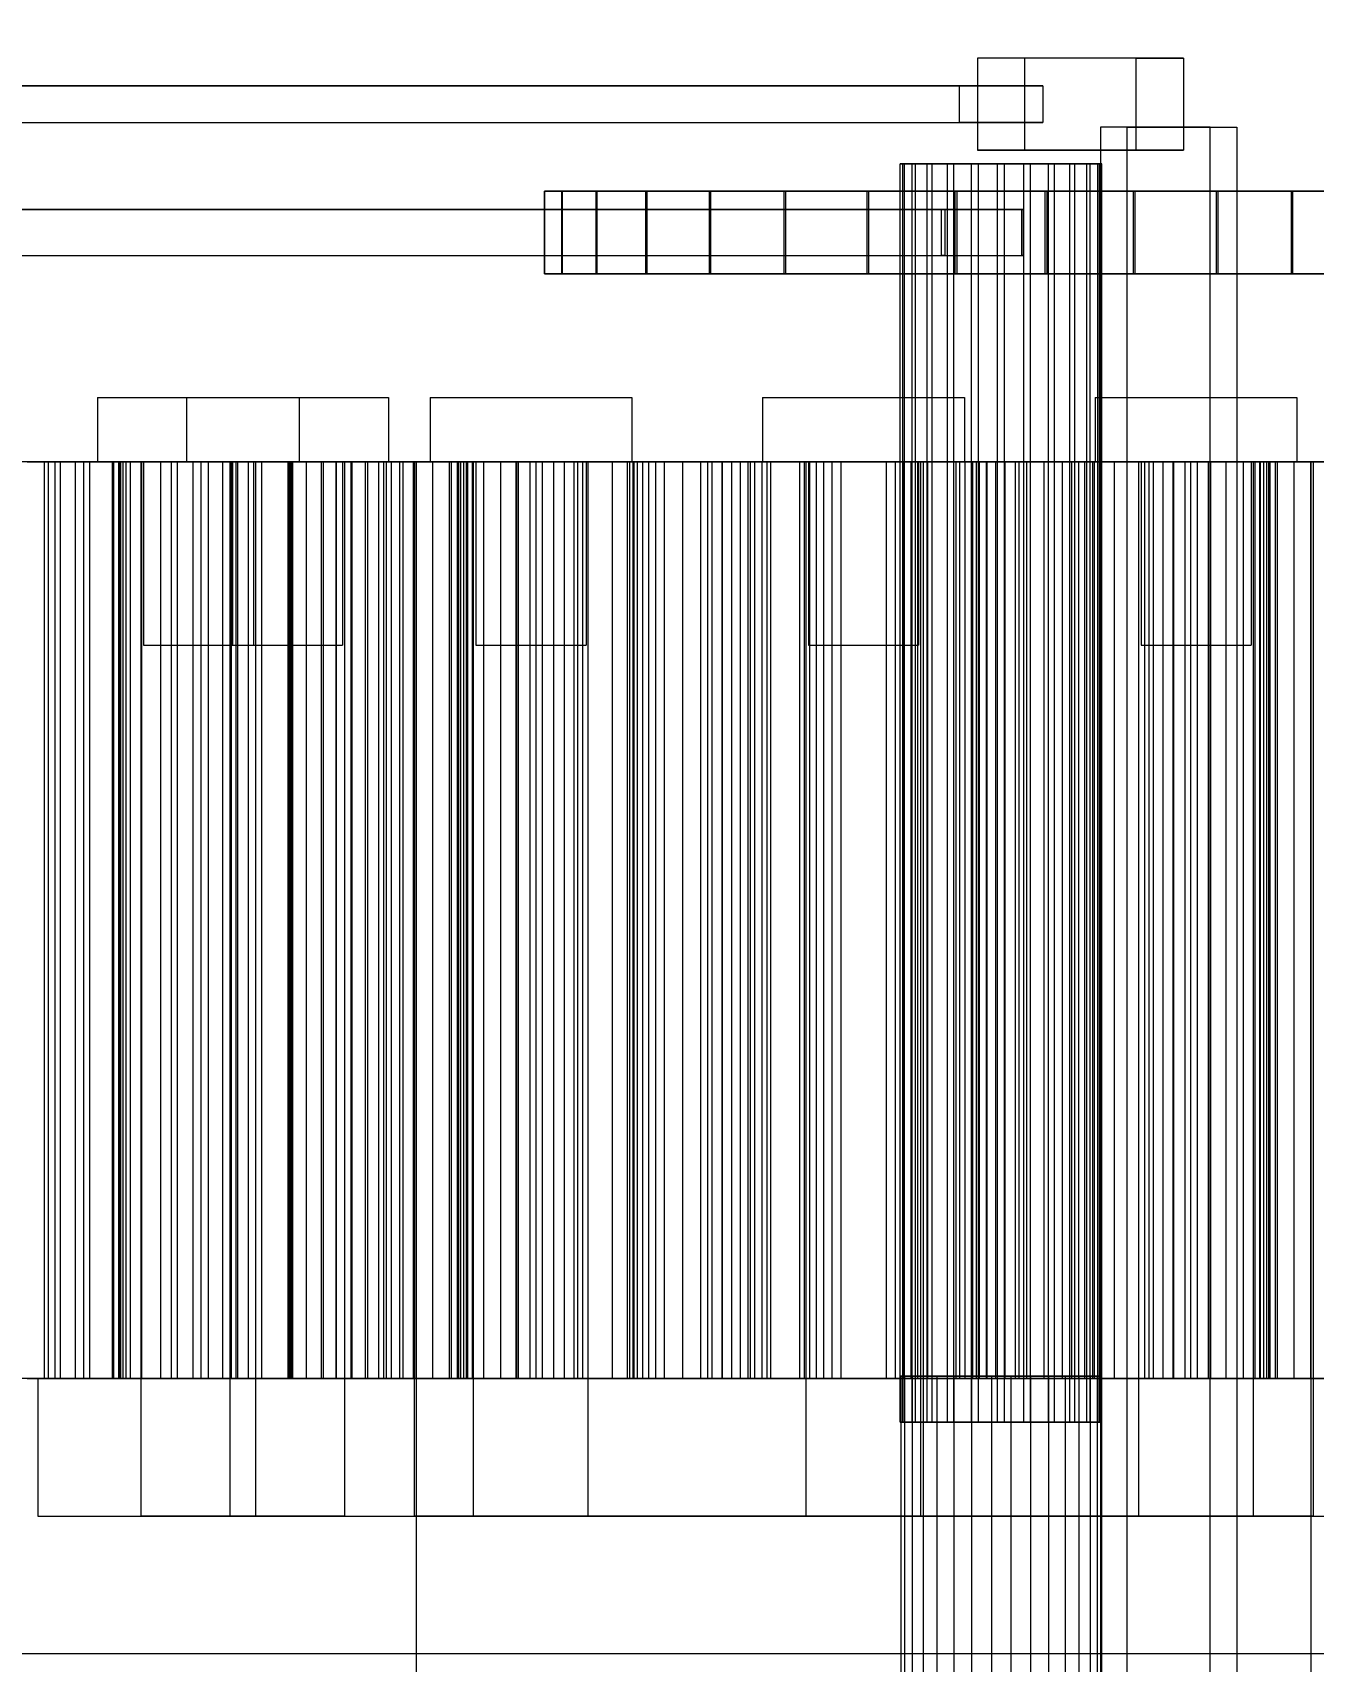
# Model space of a CAD drawing. Header units: millimetres. Extents: x -2500 to 58855, y -53268 to 6837.
# Drawn here: x 25147 to 25426.3, y -17511.7 to -17156.4 of the extents above; entities that cross this region are included whole.
import ezdxf

# ---------------------------------------------------------------- set-up
doc = ezdxf.new("R2010")
doc.units = ezdxf.units.MM
for name, color, linetype, lineweight in [('COTAS_P', 1, 'Continuous', 0), ('superior_briquetadora', 7, 'Continuous', 0), ('superior_C02', 7, 'Continuous', 0)]:
    doc.layers.add(name, color=color, linetype=linetype, lineweight=lineweight)
doc.dimstyles.new('R19_100', dxfattribs={"dimtxt": 250, "dimasz": 150, "dimexe": 150, "dimexo": 80, "dimgap": 100, "dimtad": 1, "dimtih": 1, "dimtoh": 1, "dimdsep": 46, "dimcen": 0.09, "dimadec": 0, "dimazin": 0, "dimtfac": 1, "dimtdec": 4, "dimtofl": 0, "dimtmove": 0, "dimatfit": 3, "dimfxl": 1, "dimtolj": 1, "dimtzin": 0, "dimarcsym": 0})

# ---------------------------------------------------------------- blocks, each defined once
blk = doc.blocks.new('*D25')
at = {"layer": 'COTAS_P', "color": 0, "lineweight": -2, "transparency": 16777216}
for p, q in [((25128.19, -17920), (25128.19, -16950)), ((27628.19, -17920), (27628.19, -16950)), ((25278.19, -17100), (27478.19, -17100))]:
    blk.add_line(p, q, dxfattribs=at)
at = {"layer": 'COTAS_P', "color": 0, "transparency": 16777216}
for points in [[(25278.19, -17075), (25278.19, -17125), (25128.19, -17100)], [(27478.19, -17075), (27478.19, -17125), (27628.19, -17100)]]:
    blk.add_solid(points, dxfattribs=at)
at = {"layer": 'Defpoints', "color": 0, "transparency": 16777216}
for p in [(27628.19, -17100), (25128.19, -18000), (27628.19, -18000)]:
    blk.add_point(p, dxfattribs=at)

msp = doc.modelspace()

# ---------------------------------------------------------------- linework, layer by layer
at = {"layer": 'superior_briquetadora'}
for p, q in [((25161.187, -17236), (25163.365, -17236)), ((25161.187, -17236), (25161.187, -17250)), ((25163.365, -17236), (25169.47, -17236)), ((25169.47, -17236), (25178.291, -17236)), ((25178.291, -17236), (25188.082, -17236)), ((25180.613, -17236), (25182.792, -17236)), ((25180.613, -17236), (25180.613, -17250)), ((25182.792, -17236), (25188.896, -17236)), ((25188.082, -17236), (25196.903, -17236)), ((25188.896, -17236), (25197.717, -17236)), ((25196.903, -17236), (25203.008, -17236)), ((25197.717, -17236), (25207.508, -17236)), ((25203.008, -17236), (25205.187, -17236)), ((25205.187, -17236), (25205.187, -17250)), ((25207.508, -17236), (25216.33, -17236)), ((25216.33, -17236), (25222.434, -17236)), ((25222.434, -17236), (25224.613, -17236)), ((25224.613, -17236), (25224.613, -17250)), ((25233.687, -17236), (25235.865, -17236)), ((25233.687, -17236), (25233.687, -17250)), ((25235.865, -17236), (25241.97, -17236)), ((25241.97, -17236), (25250.791, -17236)), ((25250.791, -17236), (25260.582, -17236)), ((25260.582, -17236), (25269.403, -17236)), ((25269.403, -17236), (25275.508, -17236)), ((25275.508, -17236), (25277.687, -17236)), ((25277.687, -17236), (25277.687, -17250)), ((25306.187, -17236), (25308.365, -17236)), ((25306.187, -17236), (25306.187, -17250)), ((25308.365, -17236), (25314.47, -17236)), ((25314.47, -17236), (25323.291, -17236)), ((25323.291, -17236), (25333.082, -17236)), ((25333.082, -17236), (25341.903, -17236)), ((25341.903, -17236), (25348.008, -17236)), ((25348.008, -17236), (25350.187, -17236)), ((25350.187, -17236), (25350.187, -17250)), ((25378.687, -17236), (25380.865, -17236)), ((25378.687, -17236), (25378.687, -17250)), ((25380.865, -17236), (25386.97, -17236)), ((25386.97, -17236), (25395.791, -17236)), ((25395.791, -17236), (25405.582, -17236)), ((25405.582, -17236), (25414.403, -17236)), ((25414.403, -17236), (25420.508, -17236)), ((25420.508, -17236), (25422.687, -17236)), ((25422.687, -17236), (25422.687, -17250)), ((25150.525, -17250), (25136.569, -17250)), ((25145.83, -17250), (25151.968, -17250)), ((25145.884, -17250), (25149.543, -17250)), ((25149.543, -17250), (25149.543, -17450)), ((25149.543, -17250), (25153.03, -17250)), ((25164.738, -17250), (25150.525, -17250)), ((25150.525, -17450), (25150.525, -17250)), ((25151.968, -17250), (25158.187, -17250)), ((25151.968, -17450), (25151.968, -17250)), ((25153.03, -17250), (25153.03, -17450)), ((25153.03, -17250), (25156.326, -17250)), ((25156.326, -17250), (25156.326, -17450)), ((25156.326, -17250), (25159.407, -17250)), ((25158.187, -17250), (25164.482, -17250)), ((25158.187, -17450), (25158.187, -17250)), ((25159.407, -17250), (25159.407, -17450)), ((25159.407, -17250), (25168.31, -17250)), ((25161.187, -17250), (25163.365, -17250)), ((25163.365, -17250), (25169.47, -17250)), ((25164.482, -17250), (25170.85, -17250)), ((25164.482, -17450), (25164.482, -17250)), ((25178.659, -17250), (25164.738, -17250)), ((25164.738, -17450), (25164.738, -17250)), ((25165.763, -17250), (25165.763, -17450)), ((25165.902, -17250), (25165.763, -17250)), ((25165.763, -17250), (25165.786, -17250)), ((25165.786, -17250), (25165.786, -17450)), ((25165.786, -17250), (25174.896, -17250)), ((25165.902, -17250), (25165.902, -17450)), ((25166.213, -17250), (25165.902, -17250)), ((25166.213, -17250), (25166.213, -17450)), ((25166.706, -17250), (25166.213, -17250)), ((25166.706, -17250), (25166.706, -17450)), ((25167.397, -17250), (25166.706, -17250)), ((25167.397, -17250), (25167.397, -17450)), ((25168.31, -17250), (25167.397, -17250)), ((25168.31, -17250), (25168.31, -17450)), ((25169.47, -17250), (25178.291, -17250)), ((25170.687, -17480), (25170.687, -17250)), ((25171.924, -17250), (25170.687, -17250)), ((25170.85, -17250), (25177.29, -17250)), ((25170.85, -17450), (25170.85, -17250)), ((25171.187, -17250), (25172.375, -17250)), ((25171.187, -17250), (25171.187, -17290)), ((25175.393, -17250), (25171.924, -17250)), ((25172.375, -17250), (25175.705, -17250)), ((25174.896, -17250), (25174.896, -17450)), ((25174.896, -17250), (25178.529, -17250)), ((25180.405, -17250), (25175.393, -17250)), ((25175.705, -17250), (25180.516, -17250)), ((25177.29, -17250), (25183.798, -17250)), ((25177.29, -17450), (25177.29, -17250)), ((25178.291, -17250), (25188.082, -17250)), ((25178.529, -17250), (25178.529, -17450)), ((25178.529, -17250), (25182.004, -17250)), ((25191.755, -17250), (25178.659, -17250)), ((25178.659, -17450), (25178.659, -17250)), ((25185.968, -17250), (25180.405, -17250)), ((25180.516, -17250), (25185.857, -17250)), ((25180.613, -17250), (25182.792, -17250)), ((25182.004, -17250), (25182.004, -17450)), ((25182.004, -17250), (25185.312, -17250)), ((25182.792, -17250), (25188.896, -17250)), ((25183.798, -17250), (25190.372, -17250)), ((25183.798, -17450), (25183.798, -17250)), ((25185.312, -17250), (25185.312, -17450)), ((25185.312, -17250), (25188.438, -17250)), ((25185.857, -17250), (25190.668, -17250)), ((25190.98, -17250), (25185.968, -17250)), ((25188.082, -17250), (25196.903, -17250)), ((25188.438, -17250), (25188.438, -17450)), ((25188.438, -17250), (25191.367, -17250)), ((25188.896, -17250), (25197.717, -17250)), ((25190.113, -17480), (25190.113, -17250)), ((25191.351, -17250), (25190.113, -17250)), ((25190.372, -17250), (25197.007, -17250)), ((25190.372, -17450), (25190.372, -17250)), ((25190.613, -17250), (25191.801, -17250)), ((25190.613, -17250), (25190.613, -17290)), ((25190.668, -17250), (25193.998, -17250)), ((25194.449, -17250), (25190.98, -17250)), ((25194.819, -17250), (25191.351, -17250)), ((25191.367, -17250), (25191.367, -17450)), ((25191.367, -17250), (25194.068, -17250)), ((25203.521, -17250), (25191.755, -17250)), ((25191.755, -17450), (25191.755, -17250)), ((25191.801, -17250), (25195.131, -17250)), ((25193.998, -17250), (25195.187, -17250)), ((25194.068, -17250), (25194.068, -17450)), ((25194.068, -17250), (25203.342, -17250)), ((25195.687, -17250), (25194.449, -17250)), ((25199.831, -17250), (25194.819, -17250)), ((25195.131, -17250), (25199.943, -17250)), ((25195.187, -17250), (25195.187, -17290)), ((25195.687, -17480), (25195.687, -17250)), ((25196.903, -17250), (25203.008, -17250)), ((25197.007, -17250), (25203.702, -17250)), ((25197.007, -17450), (25197.007, -17250)), ((25197.717, -17250), (25207.508, -17250)), ((25205.394, -17250), (25199.831, -17250)), ((25199.943, -17250), (25205.283, -17250)), ((25202.674, -17250), (25202.674, -17450)), ((25202.674, -17250), (25202.854, -17250)), ((25202.683, -17250), (25202.683, -17450)), ((25202.897, -17250), (25202.683, -17250)), ((25202.854, -17250), (25202.854, -17450)), ((25202.854, -17250), (25203.21, -17250)), ((25202.897, -17250), (25202.897, -17450)), ((25203.342, -17250), (25202.897, -17250)), ((25203.008, -17250), (25205.187, -17250)), ((25203.21, -17250), (25203.21, -17450)), ((25203.21, -17250), (25203.734, -17250)), ((25203.342, -17250), (25203.342, -17450)), ((25206.736, -17250), (25203.521, -17250)), ((25203.521, -17450), (25203.521, -17250)), ((25203.702, -17250), (25210.453, -17250)), ((25203.702, -17450), (25203.702, -17250)), ((25203.734, -17250), (25203.734, -17450)), ((25203.734, -17250), (25213.171, -17250)), ((25205.283, -17250), (25210.095, -17250)), ((25210.407, -17250), (25205.394, -17250)), ((25210.005, -17250), (25206.736, -17250)), ((25206.736, -17450), (25206.736, -17250)), ((25207.508, -17250), (25216.33, -17250)), ((25213.327, -17250), (25210.005, -17250)), ((25210.005, -17450), (25210.005, -17250)), ((25210.095, -17250), (25213.425, -17250)), ((25213.875, -17250), (25210.407, -17250)), ((25210.453, -17250), (25224.204, -17250)), ((25210.453, -17450), (25210.453, -17250)), ((25213.171, -17250), (25213.171, -17450)), ((25213.171, -17250), (25216.434, -17250)), ((25216.701, -17250), (25213.327, -17250)), ((25213.327, -17450), (25213.327, -17250)), ((25213.425, -17250), (25214.613, -17250)), ((25215.113, -17250), (25213.875, -17250)), ((25214.613, -17250), (25214.613, -17290)), ((25215.113, -17480), (25215.113, -17250)), ((25216.33, -17250), (25222.434, -17250)), ((25216.434, -17250), (25216.434, -17450)), ((25216.434, -17250), (25219.532, -17250)), ((25220.126, -17250), (25216.701, -17250)), ((25216.701, -17450), (25216.701, -17250)), ((25219.532, -17250), (25219.532, -17450)), ((25219.532, -17250), (25222.456, -17250)), ((25223.6, -17250), (25220.126, -17250)), ((25220.126, -17450), (25220.126, -17250)), ((25222.434, -17250), (25224.613, -17250)), ((25222.456, -17250), (25222.456, -17450)), ((25222.456, -17250), (25225.193, -17250)), ((25227.12, -17250), (25223.6, -17250)), ((25223.6, -17450), (25223.6, -17250)), ((25224.204, -17250), (25238.392, -17250)), ((25224.204, -17450), (25224.204, -17250)), ((25225.193, -17250), (25225.193, -17450)), ((25225.193, -17250), (25227.724, -17250)), ((25230.687, -17250), (25227.12, -17250)), ((25227.12, -17450), (25227.12, -17250)), ((25227.724, -17250), (25227.724, -17450)), ((25227.724, -17250), (25230.022, -17250)), ((25230.022, -17250), (25230.022, -17450)), ((25230.022, -17250), (25239.576, -17250)), ((25230.187, -17250), (25230.187, -17480)), ((25232.07, -17250), (25230.187, -17250)), ((25230.687, -17250), (25232.56, -17250)), ((25230.687, -17250), (25230.687, -17800)), ((25234.297, -17250), (25230.687, -17250)), ((25230.687, -17450), (25230.687, -17250)), ((25237.646, -17250), (25232.07, -17250)), ((25232.56, -17250), (25238.108, -17250)), ((25233.687, -17250), (25235.865, -17250)), ((25237.95, -17250), (25234.297, -17250)), ((25234.297, -17450), (25234.297, -17250)), ((25235.865, -17250), (25241.97, -17250)), ((25246.703, -17250), (25237.646, -17250)), ((25241.643, -17250), (25237.95, -17250)), ((25237.95, -17450), (25237.95, -17250)), ((25238.108, -17250), (25247.118, -17250)), ((25238.392, -17250), (25252.471, -17250)), ((25238.392, -17450), (25238.392, -17250)), ((25239.576, -17250), (25239.576, -17450)), ((25239.576, -17250), (25239.603, -17250)), ((25239.603, -17250), (25239.603, -17450)), ((25239.603, -17250), (25239.869, -17250)), ((25239.869, -17250), (25239.869, -17450)), ((25239.869, -17250), (25240.344, -17250)), ((25240.344, -17250), (25240.344, -17450)), ((25240.344, -17250), (25241.012, -17250)), ((25241.012, -17250), (25241.012, -17450)), ((25241.012, -17250), (25241.861, -17250)), ((25245.376, -17250), (25241.643, -17250)), ((25241.643, -17450), (25241.643, -17250)), ((25241.861, -17250), (25241.861, -17450)), ((25241.861, -17250), (25242.882, -17250)), ((25241.97, -17250), (25250.791, -17250)), ((25242.882, -17250), (25242.882, -17450)), ((25242.882, -17250), (25252.554, -17250)), ((25243.187, -17480), (25243.187, -17250)), ((25244.424, -17250), (25243.187, -17250)), ((25243.687, -17250), (25244.875, -17250)), ((25243.687, -17250), (25243.687, -17290)), ((25247.893, -17250), (25244.424, -17250)), ((25244.875, -17250), (25248.205, -17250)), ((25249.146, -17250), (25245.376, -17250)), ((25245.376, -17450), (25245.376, -17250)), ((25258.89, -17250), (25246.703, -17250)), ((25247.118, -17250), (25259.244, -17250)), ((25252.905, -17250), (25247.893, -17250)), ((25248.205, -17250), (25253.016, -17250)), ((25252.951, -17250), (25249.146, -17250)), ((25249.146, -17450), (25249.146, -17250)), ((25250.791, -17250), (25260.582, -17250)), ((25252.471, -17250), (25265.899, -17250)), ((25252.471, -17450), (25252.471, -17250)), ((25252.554, -17250), (25252.554, -17450)), ((25252.554, -17250), (25255.414, -17250)), ((25258.468, -17250), (25252.905, -17250)), ((25256.791, -17250), (25252.951, -17250)), ((25252.951, -17450), (25252.951, -17250)), ((25253.016, -17250), (25258.357, -17250)), ((25255.414, -17250), (25255.414, -17450)), ((25255.414, -17250), (25258.106, -17250)), ((25260.663, -17250), (25256.791, -17250)), ((25256.791, -17450), (25256.791, -17250)), ((25258.106, -17250), (25258.106, -17450)), ((25258.106, -17250), (25260.619, -17250)), ((25258.357, -17250), (25263.168, -17250)), ((25263.48, -17250), (25258.468, -17250)), ((25273.741, -17250), (25258.89, -17250)), ((25259.244, -17250), (25274.018, -17250)), ((25260.582, -17250), (25269.403, -17250)), ((25260.619, -17250), (25260.619, -17450)), ((25260.619, -17250), (25262.94, -17250)), ((25273.449, -17250), (25260.663, -17250)), ((25260.663, -17450), (25260.663, -17250)), ((25262.94, -17250), (25262.94, -17450)), ((25262.94, -17250), (25265.05, -17250)), ((25263.168, -17250), (25266.498, -17250)), ((25266.949, -17250), (25263.48, -17250)), ((25265.05, -17250), (25265.05, -17450)), ((25265.05, -17250), (25266.92, -17250)), ((25265.899, -17250), (25278.162, -17250)), ((25265.899, -17450), (25265.899, -17250)), ((25266.498, -17250), (25267.687, -17250)), ((25266.92, -17250), (25266.92, -17450)), ((25266.92, -17250), (25276.663, -17250)), ((25268.187, -17250), (25266.949, -17250)), ((25267.687, -17250), (25267.687, -17290)), ((25268.187, -17480), (25268.187, -17250)), ((25269.403, -17250), (25275.508, -17250)), ((25284.78, -17250), (25273.449, -17250)), ((25273.449, -17450), (25273.449, -17250)), ((25290.684, -17250), (25273.741, -17250)), ((25274.018, -17250), (25290.875, -17250)), ((25275.508, -17250), (25277.687, -17250)), ((25276.663, -17250), (25276.663, -17450)), ((25276.663, -17250), (25277.163, -17250)), ((25277.163, -17250), (25277.163, -17450)), ((25277.163, -17250), (25277.905, -17250)), ((25277.905, -17250), (25277.905, -17450)), ((25277.905, -17250), (25278.86, -17250)), ((25278.162, -17250), (25288.788, -17250)), ((25278.162, -17450), (25278.162, -17250)), ((25278.86, -17250), (25278.86, -17450)), ((25278.86, -17250), (25280.01, -17250)), ((25280.01, -17250), (25280.01, -17450)), ((25280.01, -17250), (25281.344, -17250)), ((25281.344, -17250), (25281.344, -17450)), ((25281.344, -17250), (25282.85, -17250)), ((25282.85, -17250), (25282.85, -17450)), ((25282.85, -17250), (25292.664, -17250)), ((25294.219, -17250), (25284.78, -17250)), ((25284.78, -17450), (25284.78, -17250)), ((25288.788, -17250), (25297.368, -17250)), ((25288.788, -17450), (25288.788, -17250)), ((25309.068, -17250), (25290.684, -17250)), ((25290.875, -17250), (25309.165, -17250)), ((25292.664, -17250), (25292.664, -17450)), ((25292.664, -17250), (25295.096, -17250)), ((25301.403, -17250), (25294.219, -17250)), ((25294.219, -17450), (25294.219, -17250)), ((25295.096, -17250), (25295.096, -17450)), ((25295.096, -17250), (25297.355, -17250)), ((25297.355, -17250), (25297.355, -17450)), ((25297.355, -17250), (25299.432, -17250)), ((25297.368, -17250), (25303.572, -17250)), ((25297.368, -17450), (25297.368, -17250)), ((25299.432, -17250), (25299.432, -17450)), ((25299.432, -17250), (25301.314, -17250)), ((25301.314, -17250), (25301.314, -17450)), ((25301.314, -17250), (25302.983, -17250)), ((25306.057, -17250), (25301.403, -17250)), ((25301.403, -17450), (25301.403, -17250)), ((25302.983, -17250), (25302.983, -17450)), ((25302.983, -17250), (25304.409, -17250)), ((25303.572, -17250), (25307.163, -17250)), ((25303.572, -17450), (25303.572, -17250)), ((25304.409, -17250), (25304.409, -17450)), ((25304.409, -17250), (25314.246, -17250)), ((25308.002, -17250), (25306.057, -17250)), ((25306.057, -17450), (25306.057, -17250)), ((25306.187, -17250), (25308.365, -17250)), ((25307.163, -17250), (25308.002, -17250)), ((25307.163, -17450), (25307.163, -17250)), ((25308.002, -17450), (25308.002, -17250)), ((25308.365, -17250), (25314.47, -17250)), ((25328.187, -17250), (25309.068, -17250)), ((25309.165, -17250), (25328.187, -17250)), ((25314.246, -17250), (25314.246, -17450)), ((25314.246, -17250), (25315.214, -17250)), ((25314.47, -17250), (25323.291, -17250)), ((25315.214, -17250), (25315.214, -17450)), ((25315.214, -17250), (25316.425, -17250)), ((25315.687, -17480), (25315.687, -17250)), ((25316.924, -17250), (25315.687, -17250)), ((25316.187, -17250), (25317.375, -17250)), ((25316.187, -17250), (25316.187, -17290)), ((25316.425, -17250), (25316.425, -17450)), ((25316.425, -17250), (25317.851, -17250)), ((25320.393, -17250), (25316.924, -17250)), ((25317.375, -17250), (25320.705, -17250)), ((25317.851, -17250), (25317.851, -17450)), ((25317.851, -17250), (25319.472, -17250)), ((25319.472, -17250), (25319.472, -17450)), ((25319.472, -17250), (25321.277, -17250)), ((25325.405, -17250), (25320.393, -17250)), ((25320.705, -17250), (25325.516, -17250)), ((25321.277, -17250), (25321.277, -17450)), ((25321.277, -17250), (25323.256, -17250)), ((25323.256, -17250), (25323.256, -17450)), ((25323.256, -17250), (25333.117, -17250)), ((25323.291, -17250), (25333.082, -17250)), ((25330.968, -17250), (25325.405, -17250)), ((25325.516, -17250), (25330.857, -17250)), ((25328.187, -17250), (25347.208, -17250)), ((25347.305, -17250), (25328.187, -17250)), ((25330.857, -17250), (25335.668, -17250)), ((25335.98, -17250), (25330.968, -17250)), ((25333.082, -17250), (25341.903, -17250)), ((25333.117, -17250), (25333.117, -17450)), ((25333.117, -17250), (25335.096, -17250)), ((25335.096, -17250), (25335.096, -17450)), ((25335.096, -17250), (25336.901, -17250)), ((25335.668, -17250), (25338.998, -17250)), ((25339.449, -17250), (25335.98, -17250)), ((25336.901, -17250), (25336.901, -17450)), ((25336.901, -17250), (25338.523, -17250)), ((25338.523, -17250), (25338.523, -17450)), ((25338.523, -17250), (25339.948, -17250)), ((25338.998, -17250), (25340.187, -17250)), ((25340.687, -17250), (25339.449, -17250)), ((25339.948, -17250), (25339.948, -17450)), ((25339.948, -17250), (25341.159, -17250)), ((25340.187, -17250), (25340.187, -17290)), ((25340.687, -17480), (25340.687, -17250)), ((25341.159, -17250), (25341.159, -17450)), ((25341.159, -17250), (25342.127, -17250)), ((25341.903, -17250), (25348.008, -17250)), ((25342.127, -17250), (25342.127, -17450)), ((25342.127, -17250), (25351.964, -17250)), ((25347.208, -17250), (25365.498, -17250)), ((25365.69, -17250), (25347.305, -17250)), ((25348.008, -17250), (25350.187, -17250)), ((25348.371, -17250), (25349.21, -17250)), ((25350.316, -17250), (25348.371, -17250)), ((25348.371, -17450), (25348.371, -17250)), ((25349.21, -17250), (25352.801, -17250)), ((25349.21, -17450), (25349.21, -17250)), ((25354.97, -17250), (25350.316, -17250)), ((25350.316, -17450), (25350.316, -17250)), ((25351.964, -17250), (25351.964, -17450)), ((25351.964, -17250), (25353.39, -17250)), ((25352.801, -17250), (25359.005, -17250)), ((25352.801, -17450), (25352.801, -17250)), ((25353.39, -17250), (25353.39, -17450)), ((25353.39, -17250), (25355.059, -17250)), ((25362.154, -17250), (25354.97, -17250)), ((25354.97, -17450), (25354.97, -17250)), ((25355.059, -17250), (25355.059, -17450)), ((25355.059, -17250), (25356.941, -17250)), ((25356.941, -17250), (25356.941, -17450)), ((25356.941, -17250), (25359.018, -17250)), ((25359.005, -17250), (25367.585, -17250)), ((25359.005, -17450), (25359.005, -17250)), ((25359.018, -17250), (25359.018, -17450)), ((25359.018, -17250), (25361.277, -17250)), ((25361.277, -17250), (25361.277, -17450)), ((25361.277, -17250), (25363.709, -17250)), ((25371.593, -17250), (25362.154, -17250)), ((25362.154, -17450), (25362.154, -17250)), ((25363.709, -17250), (25363.709, -17450)), ((25363.709, -17250), (25373.523, -17250)), ((25365.498, -17250), (25382.355, -17250)), ((25382.632, -17250), (25365.69, -17250)), ((25367.585, -17250), (25378.211, -17250)), ((25367.585, -17450), (25367.585, -17250)), ((25382.924, -17250), (25371.593, -17250)), ((25371.593, -17450), (25371.593, -17250)), ((25373.523, -17250), (25373.523, -17450)), ((25373.523, -17250), (25375.03, -17250)), ((25375.03, -17250), (25375.03, -17450)), ((25375.03, -17250), (25376.363, -17250)), ((25376.363, -17250), (25376.363, -17450)), ((25376.363, -17250), (25377.513, -17250)), ((25377.513, -17250), (25377.513, -17450)), ((25377.513, -17250), (25378.468, -17250)), ((25378.211, -17250), (25390.474, -17250)), ((25378.211, -17450), (25378.211, -17250)), ((25378.468, -17250), (25378.468, -17450)), ((25378.468, -17250), (25379.21, -17250)), ((25378.687, -17250), (25380.865, -17250)), ((25379.21, -17250), (25379.21, -17450)), ((25379.21, -17250), (25379.71, -17250)), ((25379.71, -17250), (25379.71, -17450)), ((25379.71, -17250), (25389.453, -17250)), ((25380.865, -17250), (25386.97, -17250)), ((25382.355, -17250), (25397.129, -17250)), ((25397.483, -17250), (25382.632, -17250)), ((25395.71, -17250), (25382.924, -17250)), ((25382.924, -17450), (25382.924, -17250)), ((25386.97, -17250), (25395.791, -17250)), ((25388.187, -17480), (25388.187, -17250)), ((25389.424, -17250), (25388.187, -17250)), ((25388.687, -17250), (25389.875, -17250)), ((25388.687, -17250), (25388.687, -17290)), ((25392.893, -17250), (25389.424, -17250)), ((25389.453, -17250), (25389.453, -17450)), ((25389.453, -17250), (25391.323, -17250)), ((25389.875, -17250), (25393.205, -17250)), ((25390.474, -17250), (25403.903, -17250)), ((25390.474, -17450), (25390.474, -17250)), ((25391.323, -17250), (25391.323, -17450)), ((25391.323, -17250), (25393.434, -17250)), ((25397.905, -17250), (25392.893, -17250)), ((25393.205, -17250), (25398.016, -17250)), ((25393.434, -17250), (25393.434, -17450)), ((25393.434, -17250), (25395.754, -17250)), ((25399.582, -17250), (25395.71, -17250)), ((25395.71, -17450), (25395.71, -17250)), ((25395.754, -17250), (25395.754, -17450)), ((25395.754, -17250), (25398.267, -17250)), ((25395.791, -17250), (25405.582, -17250)), ((25397.129, -17250), (25409.255, -17250)), ((25409.671, -17250), (25397.483, -17250)), ((25403.468, -17250), (25397.905, -17250)), ((25398.016, -17250), (25403.357, -17250)), ((25398.267, -17250), (25398.267, -17450)), ((25398.267, -17250), (25400.959, -17250)), ((25403.422, -17250), (25399.582, -17250)), ((25399.582, -17450), (25399.582, -17250)), ((25400.959, -17250), (25400.959, -17450)), ((25400.959, -17250), (25403.82, -17250)), ((25403.357, -17250), (25408.168, -17250)), ((25407.228, -17250), (25403.422, -17250)), ((25403.422, -17450), (25403.422, -17250)), ((25408.48, -17250), (25403.468, -17250)), ((25403.82, -17250), (25403.82, -17450)), ((25403.82, -17250), (25413.492, -17250)), ((25403.903, -17250), (25417.981, -17250)), ((25403.903, -17450), (25403.903, -17250)), ((25405.582, -17250), (25414.403, -17250)), ((25410.997, -17250), (25407.228, -17250)), ((25407.228, -17450), (25407.228, -17250)), ((25408.168, -17250), (25411.498, -17250)), ((25411.949, -17250), (25408.48, -17250)), ((25409.255, -17250), (25418.265, -17250)), ((25418.727, -17250), (25409.671, -17250)), ((25414.73, -17250), (25410.997, -17250)), ((25410.997, -17450), (25410.997, -17250)), ((25411.498, -17250), (25412.687, -17250)), ((25413.187, -17250), (25411.949, -17250)), ((25412.687, -17250), (25412.687, -17290)), ((25413.187, -17480), (25413.187, -17250)), ((25413.492, -17250), (25413.492, -17450)), ((25413.492, -17250), (25414.512, -17250)), ((25414.403, -17250), (25420.508, -17250)), ((25414.512, -17250), (25414.512, -17450)), ((25414.512, -17250), (25415.361, -17250)), ((25418.424, -17250), (25414.73, -17250)), ((25414.73, -17450), (25414.73, -17250)), ((25415.361, -17250), (25415.361, -17450)), ((25415.361, -17250), (25416.029, -17250)), ((25416.029, -17250), (25416.029, -17450)), ((25416.029, -17250), (25416.505, -17250)), ((25416.505, -17250), (25416.505, -17450)), ((25416.505, -17250), (25416.77, -17250)), ((25416.77, -17250), (25416.77, -17450)), ((25416.77, -17250), (25416.797, -17250)), ((25416.797, -17250), (25416.797, -17450)), ((25416.797, -17250), (25426.351, -17250)), ((25417.981, -17250), (25432.169, -17250)), ((25417.981, -17450), (25417.981, -17250)), ((25418.265, -17250), (25423.813, -17250)), ((25422.076, -17250), (25418.424, -17250)), ((25418.424, -17450), (25418.424, -17250)), ((25424.304, -17250), (25418.727, -17250)), ((25420.508, -17250), (25422.687, -17250)), ((25425.687, -17250), (25422.076, -17250)), ((25422.076, -17450), (25422.076, -17250)), ((25423.813, -17250), (25425.687, -17250)), ((25426.187, -17250), (25424.304, -17250)), ((25425.687, -17250), (25425.687, -17800)), ((25429.253, -17250), (25425.687, -17250)), ((25425.687, -17450), (25425.687, -17250)), ((25426.187, -17250), (25426.187, -17480)), ((25171.187, -17290), (25172.375, -17290)), ((25172.375, -17290), (25175.705, -17290)), ((25175.705, -17290), (25180.516, -17290)), ((25180.516, -17290), (25185.857, -17290)), ((25185.857, -17290), (25190.668, -17290)), ((25190.613, -17290), (25191.801, -17290)), ((25190.668, -17290), (25193.998, -17290)), ((25191.801, -17290), (25195.131, -17290)), ((25193.998, -17290), (25195.187, -17290)), ((25195.131, -17290), (25199.943, -17290)), ((25199.943, -17290), (25205.283, -17290)), ((25205.283, -17290), (25210.095, -17290)), ((25210.095, -17290), (25213.425, -17290)), ((25213.425, -17290), (25214.613, -17290)), ((25243.687, -17290), (25244.875, -17290)), ((25244.875, -17290), (25248.205, -17290)), ((25248.205, -17290), (25253.016, -17290)), ((25253.016, -17290), (25258.357, -17290)), ((25258.357, -17290), (25263.168, -17290)), ((25263.168, -17290), (25266.498, -17290)), ((25266.498, -17290), (25267.687, -17290)), ((25316.187, -17290), (25317.375, -17290)), ((25317.375, -17290), (25320.705, -17290)), ((25320.705, -17290), (25325.516, -17290)), ((25325.516, -17290), (25330.857, -17290)), ((25330.857, -17290), (25335.668, -17290)), ((25335.668, -17290), (25338.998, -17290)), ((25338.998, -17290), (25340.187, -17290)), ((25388.687, -17290), (25389.875, -17290)), ((25389.875, -17290), (25393.205, -17290)), ((25393.205, -17290), (25398.016, -17290)), ((25398.016, -17290), (25403.357, -17290)), ((25403.357, -17290), (25408.168, -17290)), ((25408.168, -17290), (25411.498, -17290)), ((25411.498, -17290), (25412.687, -17290)), ((25150.525, -17450), (25136.569, -17450)), ((25145.83, -17450), (25151.968, -17450)), ((25145.884, -17450), (25149.543, -17450)), ((25149.242, -17450), (25148.187, -17450)), ((25148.187, -17450), (25148.187, -17480)), ((25152.395, -17450), (25149.242, -17450)), ((25149.543, -17450), (25153.03, -17450)), ((25164.738, -17450), (25150.525, -17450)), ((25151.968, -17450), (25158.187, -17450)), ((25157.609, -17450), (25152.395, -17450)), ((25153.03, -17450), (25156.326, -17450)), ((25156.326, -17450), (25159.407, -17450)), ((25164.823, -17450), (25157.609, -17450)), ((25158.187, -17450), (25164.482, -17450)), ((25159.407, -17450), (25168.31, -17450)), ((25164.482, -17450), (25170.85, -17450)), ((25178.659, -17450), (25164.738, -17450)), ((25173.952, -17450), (25164.823, -17450)), ((25165.902, -17450), (25165.763, -17450)), ((25165.763, -17450), (25165.786, -17450)), ((25165.786, -17450), (25174.896, -17450)), ((25166.213, -17450), (25165.902, -17450)), ((25166.706, -17450), (25166.213, -17450)), ((25167.397, -17450), (25166.706, -17450)), ((25168.31, -17450), (25167.397, -17450)), ((25170.85, -17450), (25177.29, -17450)), ((25184.89, -17450), (25173.952, -17450)), ((25174.896, -17450), (25178.529, -17450)), ((25177.29, -17450), (25183.798, -17450)), ((25178.529, -17450), (25182.004, -17450)), ((25191.755, -17450), (25178.659, -17450)), ((25182.004, -17450), (25185.312, -17450)), ((25183.798, -17450), (25190.372, -17450)), ((25197.507, -17450), (25184.89, -17450)), ((25185.312, -17450), (25188.438, -17450)), ((25188.438, -17450), (25191.367, -17450)), ((25190.372, -17450), (25197.007, -17450)), ((25191.367, -17450), (25194.068, -17450)), ((25203.521, -17450), (25191.755, -17450)), ((25194.068, -17450), (25203.342, -17450)), ((25197.007, -17450), (25203.702, -17450)), ((25211.657, -17450), (25197.507, -17450)), ((25202.674, -17450), (25202.854, -17450)), ((25202.897, -17450), (25202.683, -17450)), ((25202.854, -17450), (25203.21, -17450)), ((25203.342, -17450), (25202.897, -17450)), ((25203.21, -17450), (25203.734, -17450)), ((25206.736, -17450), (25203.521, -17450)), ((25203.702, -17450), (25210.453, -17450)), ((25203.734, -17450), (25213.171, -17450)), ((25210.005, -17450), (25206.736, -17450)), ((25213.327, -17450), (25210.005, -17450)), ((25210.453, -17450), (25224.204, -17450)), ((25227.173, -17450), (25211.657, -17450)), ((25213.171, -17450), (25216.434, -17450)), ((25216.701, -17450), (25213.327, -17450)), ((25216.434, -17450), (25219.532, -17450)), ((25220.126, -17450), (25216.701, -17450)), ((25219.532, -17450), (25222.456, -17450)), ((25223.6, -17450), (25220.126, -17450)), ((25222.456, -17450), (25225.193, -17450)), ((25227.12, -17450), (25223.6, -17450)), ((25224.204, -17450), (25238.392, -17450)), ((25225.193, -17450), (25227.724, -17450)), ((25230.687, -17450), (25227.12, -17450)), ((25243.873, -17450), (25227.173, -17450)), ((25227.724, -17450), (25230.022, -17450)), ((25230.022, -17450), (25239.576, -17450)), ((25234.297, -17450), (25230.687, -17450)), ((25237.95, -17450), (25234.297, -17450)), ((25241.643, -17450), (25237.95, -17450)), ((25238.392, -17450), (25252.471, -17450)), ((25239.576, -17450), (25239.603, -17450)), ((25239.603, -17450), (25239.869, -17450)), ((25239.869, -17450), (25240.344, -17450)), ((25240.344, -17450), (25241.012, -17450)), ((25241.012, -17450), (25241.861, -17450)), ((25245.376, -17450), (25241.643, -17450)), ((25241.861, -17450), (25242.882, -17450)), ((25242.882, -17450), (25252.554, -17450)), ((25261.562, -17450), (25243.873, -17450)), ((25249.146, -17450), (25245.376, -17450)), ((25252.951, -17450), (25249.146, -17450)), ((25252.471, -17450), (25265.899, -17450)), ((25252.554, -17450), (25255.414, -17450)), ((25256.791, -17450), (25252.951, -17450)), ((25255.414, -17450), (25258.106, -17450)), ((25260.663, -17450), (25256.791, -17450)), ((25258.106, -17450), (25260.619, -17450)), ((25260.619, -17450), (25262.94, -17450)), ((25273.449, -17450), (25260.663, -17450)), ((25280.031, -17450), (25261.562, -17450)), ((25262.94, -17450), (25265.05, -17450)), ((25265.05, -17450), (25266.92, -17450)), ((25265.899, -17450), (25278.162, -17450)), ((25266.92, -17450), (25276.663, -17450)), ((25284.78, -17450), (25273.449, -17450)), ((25276.663, -17450), (25277.163, -17450)), ((25277.163, -17450), (25277.905, -17450)), ((25277.905, -17450), (25278.86, -17450)), ((25278.162, -17450), (25288.788, -17450)), ((25278.86, -17450), (25280.01, -17450)), ((25280.01, -17450), (25281.344, -17450)), ((25299.066, -17450), (25280.031, -17450)), ((25281.344, -17450), (25282.85, -17450)), ((25282.85, -17450), (25292.664, -17450)), ((25294.219, -17450), (25284.78, -17450)), ((25288.788, -17450), (25297.368, -17450)), ((25292.664, -17450), (25295.096, -17450)), ((25301.403, -17450), (25294.219, -17450)), ((25295.096, -17450), (25297.355, -17450)), ((25297.355, -17450), (25299.432, -17450)), ((25297.368, -17450), (25303.572, -17450)), ((25318.442, -17450), (25299.066, -17450)), ((25299.432, -17450), (25301.314, -17450)), ((25301.314, -17450), (25302.983, -17450)), ((25306.057, -17450), (25301.403, -17450)), ((25302.983, -17450), (25304.409, -17450)), ((25303.572, -17450), (25307.163, -17450)), ((25304.409, -17450), (25314.246, -17450)), ((25308.002, -17450), (25306.057, -17450)), ((25307.163, -17450), (25308.002, -17450)), ((25314.246, -17450), (25315.214, -17450)), ((25315.214, -17450), (25316.425, -17450)), ((25316.425, -17450), (25317.851, -17450)), ((25317.851, -17450), (25319.472, -17450)), ((25337.932, -17450), (25318.442, -17450)), ((25319.472, -17450), (25321.277, -17450)), ((25321.277, -17450), (25323.256, -17450)), ((25323.256, -17450), (25333.117, -17450)), ((25333.117, -17450), (25335.096, -17450)), ((25335.096, -17450), (25336.901, -17450)), ((25336.901, -17450), (25338.523, -17450)), ((25357.307, -17450), (25337.932, -17450)), ((25338.523, -17450), (25339.948, -17450)), ((25339.948, -17450), (25341.159, -17450)), ((25341.159, -17450), (25342.127, -17450)), ((25342.127, -17450), (25351.964, -17450)), ((25350.316, -17450), (25348.371, -17450)), ((25348.371, -17450), (25349.21, -17450)), ((25349.21, -17450), (25352.801, -17450)), ((25354.97, -17450), (25350.316, -17450)), ((25351.964, -17450), (25353.39, -17450)), ((25352.801, -17450), (25359.005, -17450)), ((25353.39, -17450), (25355.059, -17450)), ((25362.154, -17450), (25354.97, -17450)), ((25355.059, -17450), (25356.941, -17450)), ((25356.941, -17450), (25359.018, -17450)), ((25376.342, -17450), (25357.307, -17450)), ((25359.005, -17450), (25367.585, -17450)), ((25359.018, -17450), (25361.277, -17450)), ((25361.277, -17450), (25363.709, -17450)), ((25371.593, -17450), (25362.154, -17450)), ((25363.709, -17450), (25373.523, -17450)), ((25367.585, -17450), (25378.211, -17450)), ((25382.924, -17450), (25371.593, -17450)), ((25373.523, -17450), (25375.03, -17450)), ((25375.03, -17450), (25376.363, -17450)), ((25394.811, -17450), (25376.342, -17450)), ((25376.363, -17450), (25377.513, -17450)), ((25377.513, -17450), (25378.468, -17450)), ((25378.211, -17450), (25390.474, -17450)), ((25378.468, -17450), (25379.21, -17450)), ((25379.21, -17450), (25379.71, -17450)), ((25379.71, -17450), (25389.453, -17450)), ((25395.71, -17450), (25382.924, -17450)), ((25389.453, -17450), (25391.323, -17450)), ((25390.474, -17450), (25403.903, -17450)), ((25391.323, -17450), (25393.434, -17450)), ((25393.434, -17450), (25395.754, -17450)), ((25412.5, -17450), (25394.811, -17450)), ((25399.582, -17450), (25395.71, -17450)), ((25395.754, -17450), (25398.267, -17450)), ((25398.267, -17450), (25400.959, -17450)), ((25403.422, -17450), (25399.582, -17450)), ((25400.959, -17450), (25403.82, -17450)), ((25407.228, -17450), (25403.422, -17450)), ((25403.82, -17450), (25413.492, -17450)), ((25403.903, -17450), (25417.981, -17450)), ((25410.997, -17450), (25407.228, -17450)), ((25414.73, -17450), (25410.997, -17450)), ((25429.2, -17450), (25412.5, -17450)), ((25413.492, -17450), (25414.512, -17450)), ((25414.512, -17450), (25415.361, -17450)), ((25418.424, -17450), (25414.73, -17450)), ((25415.361, -17450), (25416.029, -17450)), ((25416.029, -17450), (25416.505, -17450)), ((25416.505, -17450), (25416.77, -17450)), ((25416.77, -17450), (25416.797, -17450)), ((25416.797, -17450), (25426.351, -17450)), ((25417.981, -17450), (25432.169, -17450)), ((25422.076, -17450), (25418.424, -17450)), ((25425.687, -17450), (25422.076, -17450)), ((25429.253, -17450), (25425.687, -17450)), ((25148.187, -17480), (25149.242, -17480)), ((25149.242, -17480), (25152.395, -17480)), ((25152.395, -17480), (25157.609, -17480)), ((25157.609, -17480), (25164.823, -17480)), ((25164.823, -17480), (25173.952, -17480)), ((25171.924, -17480), (25170.687, -17480)), ((25175.393, -17480), (25171.924, -17480)), ((25173.952, -17480), (25184.89, -17480)), ((25180.405, -17480), (25175.393, -17480)), ((25185.968, -17480), (25180.405, -17480)), ((25184.89, -17480), (25197.507, -17480)), ((25190.98, -17480), (25185.968, -17480)), ((25191.351, -17480), (25190.113, -17480)), ((25194.449, -17480), (25190.98, -17480)), ((25194.819, -17480), (25191.351, -17480)), ((25195.687, -17480), (25194.449, -17480)), ((25199.831, -17480), (25194.819, -17480)), ((25197.507, -17480), (25211.657, -17480)), ((25205.394, -17480), (25199.831, -17480)), ((25210.407, -17480), (25205.394, -17480)), ((25213.875, -17480), (25210.407, -17480)), ((25211.657, -17480), (25227.173, -17480)), ((25215.113, -17480), (25213.875, -17480)), ((25227.173, -17480), (25243.873, -17480)), ((25232.07, -17480), (25230.187, -17480)), ((25237.646, -17480), (25232.07, -17480)), ((25246.703, -17480), (25237.646, -17480)), ((25244.424, -17480), (25243.187, -17480)), ((25243.873, -17480), (25261.562, -17480)), ((25247.893, -17480), (25244.424, -17480)), ((25258.89, -17480), (25246.703, -17480)), ((25252.905, -17480), (25247.893, -17480)), ((25258.468, -17480), (25252.905, -17480)), ((25263.48, -17480), (25258.468, -17480)), ((25273.741, -17480), (25258.89, -17480)), ((25261.562, -17480), (25280.031, -17480)), ((25266.949, -17480), (25263.48, -17480)), ((25268.187, -17480), (25266.949, -17480)), ((25290.684, -17480), (25273.741, -17480)), ((25280.031, -17480), (25299.066, -17480)), ((25309.068, -17480), (25290.684, -17480)), ((25299.066, -17480), (25318.442, -17480)), ((25328.187, -17480), (25309.068, -17480)), ((25316.924, -17480), (25315.687, -17480)), ((25320.393, -17480), (25316.924, -17480)), ((25318.442, -17480), (25337.932, -17480)), ((25325.405, -17480), (25320.393, -17480)), ((25330.968, -17480), (25325.405, -17480)), ((25347.305, -17480), (25328.187, -17480)), ((25335.98, -17480), (25330.968, -17480)), ((25339.449, -17480), (25335.98, -17480)), ((25337.932, -17480), (25357.307, -17480)), ((25340.687, -17480), (25339.449, -17480)), ((25365.69, -17480), (25347.305, -17480)), ((25357.307, -17480), (25376.342, -17480)), ((25382.632, -17480), (25365.69, -17480)), ((25376.342, -17480), (25394.811, -17480)), ((25397.483, -17480), (25382.632, -17480)), ((25389.424, -17480), (25388.187, -17480)), ((25392.893, -17480), (25389.424, -17480)), ((25397.905, -17480), (25392.893, -17480)), ((25394.811, -17480), (25412.5, -17480)), ((25409.671, -17480), (25397.483, -17480)), ((25403.468, -17480), (25397.905, -17480)), ((25408.48, -17480), (25403.468, -17480)), ((25411.949, -17480), (25408.48, -17480)), ((25418.727, -17480), (25409.671, -17480)), ((25413.187, -17480), (25411.949, -17480)), ((25412.5, -17480), (25429.2, -17480)), ((25424.304, -17480), (25418.727, -17480)), ((25426.187, -17480), (25424.304, -17480)), ((24628.187, -17510), (26828.187, -17510))]:
    msp.add_line(p, q, dxfattribs=at)
at = {"layer": 'superior_C02'}
for p, q in [((25363.34, -17162), (25353.033, -17162)), ((25353.033, -17162), (25353.033, -17182)), ((25387.622, -17162), (25353.033, -17162)), ((25363.34, -17182), (25363.34, -17162)), ((25397.929, -17162), (25363.34, -17162)), ((25387.622, -17182), (25387.622, -17162)), ((25387.622, -17162), (25397.929, -17162)), ((25397.929, -17162), (25397.929, -17182)), ((24350.102, -17168), (25349.096, -17168)), ((25367.278, -17168), (24368.284, -17168)), ((25349.096, -17176), (25349.096, -17168)), ((25349.096, -17168), (25367.278, -17168)), ((25367.278, -17168), (25367.278, -17176)), ((24350.102, -17176), (25349.096, -17176)), ((24368.284, -17176), (25367.278, -17176)), ((25367.278, -17176), (25349.096, -17176)), ((25403.747, -17177), (25379.838, -17177)), ((25379.838, -17177), (25379.838, -17580)), ((25385.684, -17177), (25379.838, -17177)), ((25385.684, -17580), (25385.684, -17177)), ((25385.684, -17177), (25409.592, -17177)), ((25403.747, -17580), (25403.747, -17177)), ((25403.747, -17177), (25409.592, -17177)), ((25409.592, -17177), (25409.592, -17580)), ((25353.033, -17182), (25363.34, -17182)), ((25387.622, -17182), (25353.033, -17182)), ((25363.34, -17182), (25397.929, -17182)), ((25397.929, -17182), (25387.622, -17182)), ((25336.751, -17185), (25336.2, -17185)), ((25336.2, -17185), (25337.147, -17185)), ((25336.2, -17459.5), (25336.2, -17185)), ((25338.763, -17185), (25336.751, -17185)), ((25336.751, -17459.5), (25336.751, -17185)), ((25337.147, -17185), (25339.528, -17185)), ((25337.147, -17459.5), (25337.147, -17185)), ((25342.098, -17185), (25338.763, -17185)), ((25338.763, -17459.5), (25338.763, -17185)), ((25339.528, -17185), (25343.181, -17185)), ((25339.528, -17459.5), (25339.528, -17185)), ((25346.53, -17185), (25342.098, -17185)), ((25342.098, -17459.5), (25342.098, -17185)), ((25343.181, -17185), (25347.856, -17185)), ((25343.181, -17459.5), (25343.181, -17185)), ((25351.757, -17185), (25346.53, -17185)), ((25346.53, -17459.5), (25346.53, -17185)), ((25347.856, -17185), (25353.235, -17185)), ((25347.856, -17459.5), (25347.856, -17185)), ((25357.421, -17185), (25351.757, -17185)), ((25351.757, -17459.5), (25351.757, -17185)), ((25353.235, -17185), (25358.952, -17185)), ((25353.235, -17459.5), (25353.235, -17185)), ((25363.138, -17185), (25357.421, -17185)), ((25357.421, -17459.5), (25357.421, -17185)), ((25358.952, -17185), (25364.616, -17185)), ((25358.952, -17459.5), (25358.952, -17185)), ((25368.517, -17185), (25363.138, -17185)), ((25363.138, -17459.5), (25363.138, -17185)), ((25364.616, -17185), (25369.843, -17185)), ((25364.616, -17459.5), (25364.616, -17185)), ((25373.192, -17185), (25368.517, -17185)), ((25368.517, -17459.5), (25368.517, -17185)), ((25369.843, -17185), (25374.275, -17185)), ((25369.843, -17459.5), (25369.843, -17185)), ((25376.845, -17185), (25373.192, -17185)), ((25373.192, -17459.5), (25373.192, -17185)), ((25374.275, -17185), (25377.61, -17185)), ((25374.275, -17459.5), (25374.275, -17185)), ((25379.226, -17185), (25376.845, -17185)), ((25376.845, -17459.5), (25376.845, -17185)), ((25377.61, -17185), (25379.622, -17185)), ((25377.61, -17459.5), (25377.61, -17185)), ((25380.173, -17185), (25379.226, -17185)), ((25379.226, -17185), (25379.226, -17459.5)), ((25379.622, -17185), (25380.173, -17185)), ((25379.622, -17459.5), (25379.622, -17185)), ((25380.173, -17459.5), (25380.173, -17185)), ((25262.433, -17191), (25258.648, -17191)), ((25258.648, -17191), (25258.689, -17191)), ((25258.648, -17209), (25258.648, -17191)), ((25258.689, -17191), (25262.553, -17191)), ((25258.689, -17209), (25258.689, -17191)), ((25269.897, -17191), (25262.433, -17191)), ((25262.433, -17209), (25262.433, -17191)), ((25262.553, -17191), (25270.092, -17191)), ((25262.553, -17209), (25262.553, -17191)), ((25280.754, -17191), (25269.897, -17191)), ((25269.897, -17209), (25269.897, -17191)), ((25270.092, -17191), (25281.017, -17191)), ((25270.092, -17209), (25270.092, -17191)), ((25294.587, -17191), (25280.754, -17191)), ((25280.754, -17209), (25280.754, -17191)), ((25281.017, -17191), (25294.907, -17191)), ((25281.017, -17209), (25281.017, -17191)), ((25310.864, -17191), (25294.587, -17191)), ((25294.587, -17209), (25294.587, -17191)), ((25294.907, -17191), (25311.23, -17191)), ((25294.907, -17209), (25294.907, -17191)), ((25328.96, -17191), (25310.864, -17191)), ((25310.864, -17209), (25310.864, -17191)), ((25311.23, -17191), (25329.356, -17191)), ((25311.23, -17209), (25311.23, -17191)), ((25348.179, -17191), (25328.96, -17191)), ((25328.96, -17209), (25328.96, -17191)), ((25329.356, -17191), (25348.591, -17191)), ((25329.356, -17209), (25329.356, -17191)), ((25367.782, -17191), (25348.179, -17191)), ((25348.179, -17209), (25348.179, -17191)), ((25348.591, -17191), (25368.194, -17191)), ((25348.591, -17209), (25348.591, -17191)), ((25387.017, -17191), (25367.782, -17191)), ((25367.782, -17209), (25367.782, -17191)), ((25368.194, -17191), (25387.413, -17191)), ((25368.194, -17209), (25368.194, -17191)), ((25405.144, -17191), (25387.017, -17191)), ((25387.017, -17209), (25387.017, -17191)), ((25387.413, -17191), (25405.509, -17191)), ((25387.413, -17209), (25387.413, -17191)), ((25421.466, -17191), (25405.144, -17191)), ((25405.144, -17209), (25405.144, -17191)), ((25405.509, -17191), (25421.786, -17191)), ((25405.509, -17209), (25405.509, -17191)), ((25435.356, -17191), (25421.466, -17191)), ((25421.466, -17209), (25421.466, -17191)), ((25421.786, -17191), (25435.619, -17191)), ((25421.786, -17209), (25421.786, -17191)), ((24351.24, -17195), (25345.183, -17195)), ((25345.94, -17195), (24351.997, -17195)), ((24361.859, -17195), (25362.723, -17195)), ((25363.004, -17195), (24362.14, -17195)), ((25345.183, -17205), (25345.183, -17195)), ((25345.183, -17195), (25345.94, -17195)), ((25345.94, -17195), (25345.94, -17205)), ((25362.723, -17205), (25362.723, -17195)), ((25362.723, -17195), (25363.004, -17195)), ((25363.004, -17195), (25363.004, -17205)), ((24351.24, -17205), (25345.183, -17205)), ((24351.997, -17205), (25345.94, -17205)), ((24361.859, -17205), (25362.723, -17205)), ((24362.14, -17205), (25363.004, -17205)), ((25345.94, -17205), (25345.183, -17205)), ((25363.004, -17205), (25362.723, -17205)), ((25258.689, -17209), (25258.648, -17209)), ((25258.648, -17209), (25262.433, -17209)), ((25262.553, -17209), (25258.689, -17209)), ((25262.433, -17209), (25269.897, -17209)), ((25270.092, -17209), (25262.553, -17209)), ((25269.897, -17209), (25280.754, -17209)), ((25281.017, -17209), (25270.092, -17209)), ((25280.754, -17209), (25294.587, -17209)), ((25294.907, -17209), (25281.017, -17209)), ((25294.587, -17209), (25310.864, -17209)), ((25311.23, -17209), (25294.907, -17209)), ((25310.864, -17209), (25328.96, -17209)), ((25329.356, -17209), (25311.23, -17209)), ((25328.96, -17209), (25348.179, -17209)), ((25348.591, -17209), (25329.356, -17209)), ((25348.179, -17209), (25367.782, -17209)), ((25368.194, -17209), (25348.591, -17209)), ((25367.782, -17209), (25387.017, -17209)), ((25387.413, -17209), (25368.194, -17209)), ((25387.017, -17209), (25405.144, -17209)), ((25405.509, -17209), (25387.413, -17209)), ((25405.144, -17209), (25421.466, -17209)), ((25421.786, -17209), (25405.509, -17209)), ((25421.466, -17209), (25435.356, -17209)), ((25435.619, -17209), (25421.786, -17209)), ((25337.147, -17449.5), (25336.288, -17449.5)), ((25336.288, -17449.5), (25338.763, -17449.5)), ((25336.288, -17449.5), (25336.288, -17549.5)), ((25341.209, -17449.5), (25337.147, -17449.5)), ((25337.147, -17449.5), (25337.147, -17549.5)), ((25338.763, -17449.5), (25344.195, -17449.5)), ((25338.763, -17449.5), (25338.763, -17549.5)), ((25347.856, -17449.5), (25341.209, -17449.5)), ((25341.209, -17449.5), (25341.209, -17549.5)), ((25344.195, -17449.5), (25351.757, -17449.5)), ((25344.195, -17449.5), (25344.195, -17549.5)), ((25356.076, -17449.5), (25347.856, -17449.5)), ((25347.856, -17449.5), (25347.856, -17549.5)), ((25351.757, -17449.5), (25360.298, -17449.5)), ((25351.757, -17449.5), (25351.757, -17549.5)), ((25364.616, -17449.5), (25356.076, -17449.5)), ((25356.076, -17449.5), (25356.076, -17549.5)), ((25360.298, -17449.5), (25368.517, -17449.5)), ((25360.298, -17449.5), (25360.298, -17549.5)), ((25372.178, -17449.5), (25364.616, -17449.5)), ((25364.616, -17449.5), (25364.616, -17549.5)), ((25368.517, -17449.5), (25375.164, -17449.5)), ((25368.517, -17449.5), (25368.517, -17549.5)), ((25377.61, -17449.5), (25372.178, -17449.5)), ((25372.178, -17449.5), (25372.178, -17549.5)), ((25375.164, -17449.5), (25379.226, -17449.5)), ((25375.164, -17449.5), (25375.164, -17549.5)), ((25380.085, -17449.5), (25377.61, -17449.5)), ((25377.61, -17449.5), (25377.61, -17549.5)), ((25379.226, -17449.5), (25380.085, -17449.5)), ((25379.226, -17549.5), (25379.226, -17449.5)), ((25380.085, -17449.5), (25380.085, -17549.5)), ((25337.147, -17459.5), (25336.2, -17459.5)), ((25336.2, -17459.5), (25336.751, -17459.5)), ((25336.751, -17459.5), (25338.763, -17459.5)), ((25339.528, -17459.5), (25337.147, -17459.5)), ((25338.763, -17459.5), (25342.098, -17459.5)), ((25343.181, -17459.5), (25339.528, -17459.5)), ((25342.098, -17459.5), (25346.53, -17459.5)), ((25347.856, -17459.5), (25343.181, -17459.5)), ((25346.53, -17459.5), (25351.757, -17459.5)), ((25353.235, -17459.5), (25347.856, -17459.5)), ((25351.757, -17459.5), (25357.421, -17459.5)), ((25358.952, -17459.5), (25353.235, -17459.5)), ((25357.421, -17459.5), (25363.138, -17459.5)), ((25364.616, -17459.5), (25358.952, -17459.5)), ((25363.138, -17459.5), (25368.517, -17459.5)), ((25369.843, -17459.5), (25364.616, -17459.5)), ((25368.517, -17459.5), (25373.192, -17459.5)), ((25374.275, -17459.5), (25369.843, -17459.5)), ((25373.192, -17459.5), (25376.845, -17459.5)), ((25377.61, -17459.5), (25374.275, -17459.5)), ((25376.845, -17459.5), (25379.226, -17459.5)), ((25379.622, -17459.5), (25377.61, -17459.5)), ((25379.226, -17459.5), (25380.173, -17459.5)), ((25380.173, -17459.5), (25379.622, -17459.5))]:
    msp.add_line(p, q, dxfattribs=at)

# ---------------------------------------------------------------- dimensions: what is measured, and where the dimension line sits
at = {"layer": 'COTAS_P'}
dim = msp.add_aligned_dim(p1=(25128.187, -18000), p2=(27628.187, -18000), distance=900, text='<> P', dimstyle='R19_100', dxfattribs=at)
dim.commit()
dim.dimension.update_dxf_attribs({"geometry": '*D25', "text_midpoint": (26378.187, -17100)})

doc.saveas('drawing.dxf')
